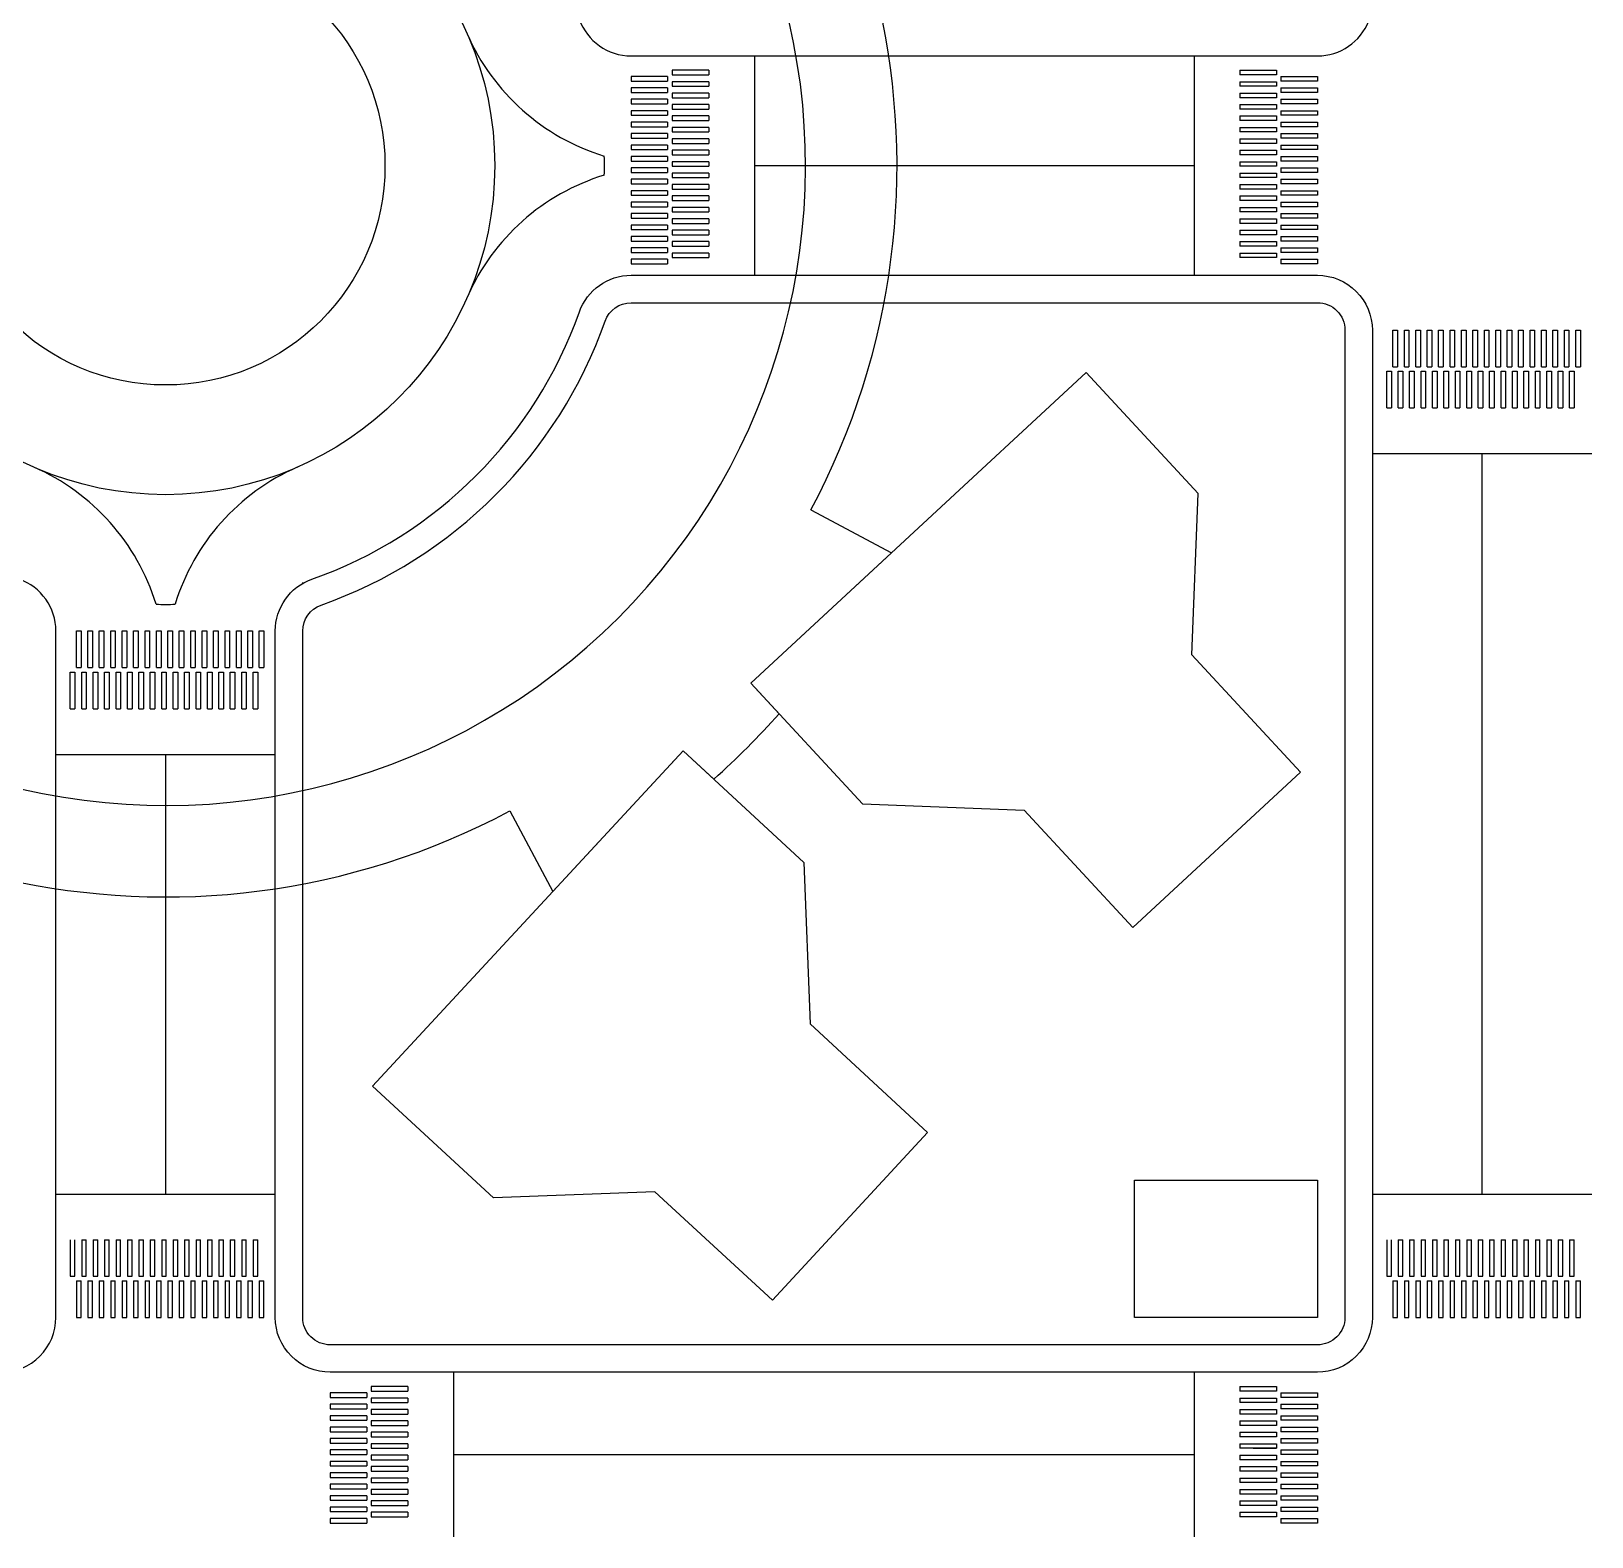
# Model space of a CAD drawing. Header units: millimetres. Extents: x 30 to 1399, y 0 to 1002.
# Drawn here: x 602.5 to 773.2, y 413.1 to 577.8 of the extents above; entities that cross this region are included whole.
import ezdxf

# ---------------------------------------------------------------- set-up
doc = ezdxf.new("R2010")
doc.units = ezdxf.units.MM
doc.header["$LTSCALE"] = 0.1
for name, color, linetype in [('buildings', 255, 'Continuous'), ('lines', 251, 'Continuous'), ('ped. round.', 255, 'Continuous')]:
    doc.layers.add(name, color=color, linetype=linetype)

msp = doc.modelspace()

# ---------------------------------------------------------------- linework, layer by layer
at = {"color": 150}
msp.add_lwpolyline([(633.01, 694.74, 0.309712), (629.17, 689.14), (629.17, 614.05, 0.317837), (633.17, 608.4, -0.226541), (662.43, 579.14, 0.317837), (668.08, 575.14), (743.17, 575.14, 0.309712), (748.77, 578.97)], format="xyb", dxfattribs=at)
at = {"color": 40}
for points in [[(668.08, 551.14), (743.17, 551.14, -0.414214), (749.17, 545.14), (749.17, 437.14, -0.414214), (743.17, 431.14), (635.17, 431.14, -0.414214), (629.17, 437.14), (629.17, 512.23, -0.317837), (633.17, 517.89, 0.226541), (662.43, 547.14, -0.317837)], [(668.08, 548.14), (743.17, 548.14, -0.414214), (746.17, 545.14), (746.17, 437.14, -0.414214), (743.17, 434.14), (635.17, 434.14, -0.414214), (632.17, 437.14), (632.17, 512.23, -0.317837), (634.17, 515.06, 0.226541), (665.26, 546.14, -0.317837)]]:
    msp.add_lwpolyline(points, format="xyb", close=True, dxfattribs=at)
at = {"color": 1}
msp.add_lwpolyline([(576.75, 529.41), (485.17, 476.54), (485.17, 437.14, 0.414214), (491.17, 431.14), (599.17, 431.14, 0.414214), (605.17, 437.14), (605.17, 512.23, 0.317837), (601.17, 517.89, -0.106874), (583.91, 528.54, 0.333976)], format="xyb", close=True, dxfattribs=at)
at = {"color": 40}
msp.add_lwpolyline([(632.17, 517.43), (632.17, 517.55)], dxfattribs=at)
msp.add_lwpolyline([(723.17, 452.14), (743.17, 452.14), (743.17, 437.14), (723.17, 437.14)], close=True)
at = {"color": 92}
msp.add_circle((617.17, 563.14), 24, dxfattribs=at)
at = {"layer": 'buildings'}
for points in [[(693.41, 493.32), (711.07, 492.64), (722.96, 479.79), (741.31, 496.78), (729.42, 509.62), (730.1, 527.28), (717.87, 540.49), (681.18, 506.53)], [(686.99, 486.91), (687.68, 469.24), (700.52, 457.36), (683.54, 439.01), (670.69, 450.89), (653.03, 450.21), (639.82, 462.44), (673.78, 499.13)]]:
    msp.add_lwpolyline(points, close=True, dxfattribs=at)
at = {"layer": 'lines'}
for p, q in [((681.58, 575.14), (681.58, 551.14)), ((729.67, 575.14), (729.67, 551.14)), ((681.58, 563.14), (729.67, 563.14)), ((749.17, 531.64), (773.17, 531.64)), ((761.17, 450.64), (761.17, 531.64)), ((606.75, 503.73), (607.25, 503.73)), ((605.17, 498.73), (629.17, 498.73)), ((617.17, 498.73), (617.17, 450.64)), ((605.17, 450.64), (629.17, 450.64)), ((749.17, 450.64), (773.17, 450.64)), ((648.67, 431.14), (648.67, 413.14)), ((729.67, 431.14), (729.67, 413.14)), ((648.67, 422.14), (729.67, 422.14)), ((736.12, 422.82), (738.67, 422.83))]:
    msp.add_line(p, q, dxfattribs=at)
for points in [[(676.58, 573.57), (672.58, 573.57), (672.58, 573.07), (676.58, 573.07)], [(676.58, 573.57), (676.58, 573.07)], [(734.67, 573.57), (738.67, 573.57), (738.67, 573.07), (734.67, 573.07)], [(734.67, 573.57), (734.67, 573.07)], [(672.08, 572.89), (668.08, 572.89), (668.08, 572.39), (672.08, 572.39)], [(672.08, 572.89), (672.08, 572.39)], [(676.58, 572.32), (672.58, 572.32), (672.58, 571.82), (676.58, 571.82)], [(676.58, 572.32), (676.58, 571.82)], [(734.67, 572.32), (738.67, 572.32), (738.67, 571.82), (734.67, 571.82)], [(734.67, 572.32), (734.67, 571.82)], [(739.17, 572.89), (743.17, 572.89), (743.17, 572.39), (739.17, 572.39)], [(739.17, 572.89), (739.17, 572.39)], [(672.08, 571.64), (668.08, 571.64), (668.08, 571.14), (672.08, 571.14)], [(672.08, 570.39), (668.08, 570.39), (668.08, 569.89), (672.08, 569.89)], [(672.08, 571.64), (672.08, 571.14)], [(672.08, 570.39), (672.08, 569.89)], [(676.58, 571.07), (672.58, 571.07), (672.58, 570.57), (676.58, 570.57)], [(676.58, 571.07), (676.58, 570.57)], [(734.67, 571.07), (738.67, 571.07), (738.67, 570.57), (734.67, 570.57)], [(734.67, 571.07), (734.67, 570.57)], [(739.17, 571.64), (743.17, 571.64), (743.17, 571.14), (739.17, 571.14)], [(739.17, 571.64), (739.17, 571.14)], [(739.17, 570.39), (743.17, 570.39), (743.17, 569.89), (739.17, 569.89)], [(739.17, 570.39), (739.17, 569.89)], [(672.08, 569.14), (668.08, 569.14), (668.08, 568.64), (672.08, 568.64)], [(672.08, 569.14), (672.08, 568.64)], [(676.58, 569.82), (672.58, 569.82), (672.58, 569.32), (676.58, 569.32)], [(676.58, 568.57), (672.58, 568.57), (672.58, 568.07), (676.58, 568.07)], [(676.58, 569.82), (676.58, 569.32)], [(676.58, 568.57), (676.58, 568.07)], [(734.67, 569.82), (738.67, 569.82), (738.67, 569.32), (734.67, 569.32)], [(734.67, 569.82), (734.67, 569.32)], [(734.67, 568.57), (738.67, 568.57), (738.67, 568.07), (734.67, 568.07)], [(734.67, 568.57), (734.67, 568.07)], [(739.17, 569.14), (743.17, 569.14), (743.17, 568.64), (739.17, 568.64)], [(739.17, 569.14), (739.17, 568.64)], [(672.08, 567.89), (668.08, 567.89), (668.08, 567.39), (672.08, 567.39)], [(672.08, 567.89), (672.08, 567.39)], [(676.58, 567.32), (672.58, 567.32), (672.58, 566.82), (676.58, 566.82)], [(676.58, 567.32), (676.58, 566.82)], [(734.67, 567.32), (738.67, 567.32), (738.67, 566.82), (734.67, 566.82)], [(734.67, 567.32), (734.67, 566.82)], [(739.17, 567.89), (743.17, 567.89), (743.17, 567.39), (739.17, 567.39)], [(739.17, 567.89), (739.17, 567.39)], [(672.08, 566.64), (668.08, 566.64), (668.08, 566.14), (672.08, 566.14)], [(672.08, 565.39), (668.08, 565.39), (668.08, 564.89), (672.08, 564.89)], [(672.08, 566.64), (672.08, 566.14)], [(672.08, 565.39), (672.08, 564.89)], [(676.58, 566.07), (672.58, 566.07), (672.58, 565.57), (676.58, 565.57)], [(676.58, 566.07), (676.58, 565.57)], [(734.67, 566.07), (738.67, 566.07), (738.67, 565.57), (734.67, 565.57)], [(734.67, 566.07), (734.67, 565.57)], [(739.17, 566.64), (743.17, 566.64), (743.17, 566.14), (739.17, 566.14)], [(739.17, 566.64), (739.17, 566.14)], [(739.17, 565.39), (743.17, 565.39), (743.17, 564.89), (739.17, 564.89)], [(739.17, 565.39), (739.17, 564.89)], [(672.08, 564.14), (668.08, 564.14), (668.08, 563.64), (672.08, 563.64)], [(672.08, 564.14), (672.08, 563.64)], [(676.58, 564.82), (672.58, 564.82), (672.58, 564.32), (676.58, 564.32)], [(676.58, 563.57), (672.58, 563.57), (672.58, 563.07), (676.58, 563.07)], [(676.58, 564.82), (676.58, 564.32)], [(676.58, 563.57), (676.58, 563.07)], [(734.67, 564.82), (738.67, 564.82), (738.67, 564.32), (734.67, 564.32)], [(734.67, 564.82), (734.67, 564.32)], [(734.67, 563.57), (738.67, 563.57), (738.67, 563.07), (734.67, 563.07)], [(734.67, 563.57), (734.67, 563.07)], [(739.17, 564.14), (743.17, 564.14), (743.17, 563.64), (739.17, 563.64)], [(739.17, 564.14), (739.17, 563.64)], [(672.08, 562.89), (668.08, 562.89), (668.08, 562.39), (672.08, 562.39)], [(672.08, 561.64), (668.08, 561.64), (668.08, 561.14), (672.08, 561.14)], [(672.08, 562.89), (672.08, 562.39)], [(672.08, 561.64), (672.08, 561.14)], [(676.58, 562.32), (672.58, 562.32), (672.58, 561.82), (676.58, 561.82)], [(676.58, 562.32), (676.58, 561.82)], [(734.67, 562.32), (738.67, 562.32), (738.67, 561.82), (734.67, 561.82)], [(734.67, 562.32), (734.67, 561.82)], [(739.17, 562.89), (743.17, 562.89), (743.17, 562.39), (739.17, 562.39)], [(739.17, 562.89), (739.17, 562.39)], [(739.17, 561.64), (743.17, 561.64), (743.17, 561.14), (739.17, 561.14)], [(739.17, 561.64), (739.17, 561.14)], [(672.08, 560.39), (668.08, 560.39), (668.08, 559.89), (672.08, 559.89)], [(672.08, 560.39), (672.08, 559.89)], [(676.58, 561.07), (672.58, 561.07), (672.58, 560.57), (676.58, 560.57)], [(676.58, 561.07), (676.58, 560.57)], [(734.67, 561.07), (738.67, 561.07), (738.67, 560.57), (734.67, 560.57)], [(734.67, 561.07), (734.67, 560.57)], [(739.17, 560.39), (743.17, 560.39), (743.17, 559.89), (739.17, 559.89)], [(739.17, 560.39), (739.17, 559.89)], [(672.08, 559.14), (668.08, 559.14), (668.08, 558.64), (672.08, 558.64)], [(672.08, 559.14), (672.08, 558.64)], [(676.58, 559.82), (672.58, 559.82), (672.58, 559.32), (676.58, 559.32)], [(676.58, 558.57), (672.58, 558.57), (672.58, 558.07), (676.58, 558.07)], [(676.58, 559.82), (676.58, 559.32)], [(676.58, 558.57), (676.58, 558.07)], [(734.67, 559.82), (738.67, 559.82), (738.67, 559.32), (734.67, 559.32)], [(734.67, 559.82), (734.67, 559.32)], [(734.67, 558.57), (738.67, 558.57), (738.67, 558.07), (734.67, 558.07)], [(734.67, 558.57), (734.67, 558.07)], [(739.17, 559.14), (743.17, 559.14), (743.17, 558.64), (739.17, 558.64)], [(739.17, 559.14), (739.17, 558.64)], [(672.08, 557.89), (668.08, 557.89), (668.08, 557.39), (672.08, 557.39)], [(672.08, 556.64), (668.08, 556.64), (668.08, 556.14), (672.08, 556.14)], [(672.08, 557.89), (672.08, 557.39)], [(672.08, 556.64), (672.08, 556.14)], [(676.58, 557.32), (672.58, 557.32), (672.58, 556.82), (676.58, 556.82)], [(676.58, 557.32), (676.58, 556.82)], [(734.67, 557.32), (738.67, 557.32), (738.67, 556.82), (734.67, 556.82)], [(734.67, 557.32), (734.67, 556.82)], [(739.17, 557.89), (743.17, 557.89), (743.17, 557.39), (739.17, 557.39)], [(739.17, 557.89), (739.17, 557.39)], [(739.17, 556.64), (743.17, 556.64), (743.17, 556.14), (739.17, 556.14)], [(739.17, 556.64), (739.17, 556.14)], [(672.08, 555.39), (668.08, 555.39), (668.08, 554.89), (672.08, 554.89)], [(672.08, 555.39), (672.08, 554.89)], [(676.58, 556.07), (672.58, 556.07), (672.58, 555.57), (676.58, 555.57)], [(676.58, 554.82), (672.58, 554.82), (672.58, 554.32), (676.58, 554.32)], [(676.58, 556.07), (676.58, 555.57)], [(676.58, 554.82), (676.58, 554.32)], [(734.67, 556.07), (738.67, 556.07), (738.67, 555.57), (734.67, 555.57)], [(734.67, 556.07), (734.67, 555.57)], [(734.67, 554.82), (738.67, 554.82), (738.67, 554.32), (734.67, 554.32)], [(734.67, 554.82), (734.67, 554.32)], [(739.17, 555.39), (743.17, 555.39), (743.17, 554.89), (739.17, 554.89)], [(739.17, 555.39), (739.17, 554.89)], [(672.08, 554.14), (668.08, 554.14), (668.08, 553.64), (672.08, 553.64)], [(672.08, 554.14), (672.08, 553.64)], [(676.58, 553.57), (672.58, 553.57), (672.58, 553.07), (676.58, 553.07)], [(676.58, 553.57), (676.58, 553.07)], [(734.67, 553.57), (738.67, 553.57), (738.67, 553.07), (734.67, 553.07)], [(734.67, 553.57), (734.67, 553.07)], [(739.17, 554.14), (743.17, 554.14), (743.17, 553.64), (739.17, 553.64)], [(739.17, 554.14), (739.17, 553.64)], [(672.08, 552.89), (668.08, 552.89), (668.08, 552.39), (672.08, 552.39)], [(672.08, 552.89), (672.08, 552.39)], [(739.17, 552.89), (743.17, 552.89), (743.17, 552.39), (739.17, 552.39)], [(739.17, 552.89), (739.17, 552.39)], [(751.42, 541.14), (751.42, 545.14), (751.92, 545.14), (751.92, 541.14)], [(752.67, 541.14), (752.67, 545.14), (753.17, 545.14), (753.17, 541.14)], [(753.92, 541.14), (753.92, 545.14), (754.42, 545.14), (754.42, 541.14)], [(755.17, 541.14), (755.17, 545.14), (755.67, 545.14), (755.67, 541.14)], [(756.42, 541.14), (756.42, 545.14), (756.92, 545.14), (756.92, 541.14)], [(757.67, 541.14), (757.67, 545.14), (758.17, 545.14), (758.17, 541.14)], [(758.92, 541.14), (758.92, 545.14), (759.42, 545.14), (759.42, 541.14)], [(760.17, 541.14), (760.17, 545.14), (760.67, 545.14), (760.67, 541.14)], [(761.42, 541.14), (761.42, 545.14), (761.92, 545.14), (761.92, 541.14)], [(762.67, 541.14), (762.67, 545.14), (763.17, 545.14), (763.17, 541.14)], [(763.92, 541.14), (763.92, 545.14), (764.42, 545.14), (764.42, 541.14)], [(765.17, 541.14), (765.17, 545.14), (765.67, 545.14), (765.67, 541.14)], [(766.42, 541.14), (766.42, 545.14), (766.92, 545.14), (766.92, 541.14)], [(767.67, 541.14), (767.67, 545.14), (768.17, 545.14), (768.17, 541.14)], [(768.92, 541.14), (768.92, 545.14), (769.42, 545.14), (769.42, 541.14)], [(770.17, 541.14), (770.17, 545.14), (770.67, 545.14), (770.67, 541.14)], [(771.42, 541.14), (771.42, 545.14), (771.92, 545.14), (771.92, 541.14)], [(751.42, 541.14), (751.92, 541.14)], [(752.67, 541.14), (753.17, 541.14)], [(753.92, 541.14), (754.42, 541.14)], [(755.17, 541.14), (755.67, 541.14)], [(756.42, 541.14), (756.92, 541.14)], [(757.67, 541.14), (758.17, 541.14)], [(758.92, 541.14), (759.42, 541.14)], [(760.17, 541.14), (760.67, 541.14)], [(761.42, 541.14), (761.92, 541.14)], [(762.67, 541.14), (763.17, 541.14)], [(763.92, 541.14), (764.42, 541.14)], [(765.17, 541.14), (765.67, 541.14)], [(766.42, 541.14), (766.92, 541.14)], [(767.67, 541.14), (768.17, 541.14)], [(768.92, 541.14), (769.42, 541.14)], [(770.17, 541.14), (770.67, 541.14)], [(771.42, 541.14), (771.92, 541.14)], [(750.75, 536.64), (750.75, 540.64), (751.25, 540.64), (751.25, 536.64)], [(752, 536.64), (752, 540.64), (752.5, 540.64), (752.5, 536.64)], [(753.25, 536.64), (753.25, 540.64), (753.75, 540.64), (753.75, 536.64)], [(754.5, 536.64), (754.5, 540.64), (755, 540.64), (755, 536.64)], [(755.75, 536.64), (755.75, 540.64), (756.25, 540.64), (756.25, 536.64)], [(757, 536.64), (757, 540.64), (757.5, 540.64), (757.5, 536.64)], [(758.25, 536.64), (758.25, 540.64), (758.75, 540.64), (758.75, 536.64)], [(759.5, 536.64), (759.5, 540.64), (760, 540.64), (760, 536.64)], [(760.75, 536.64), (760.75, 540.64), (761.25, 540.64), (761.25, 536.64)], [(762, 536.64), (762, 540.64), (762.5, 540.64), (762.5, 536.64)], [(763.25, 536.64), (763.25, 540.64), (763.75, 540.64), (763.75, 536.64)], [(764.5, 536.64), (764.5, 540.64), (765, 540.64), (765, 536.64)], [(765.75, 536.64), (765.75, 540.64), (766.25, 540.64), (766.25, 536.64)], [(767, 536.64), (767, 540.64), (767.5, 540.64), (767.5, 536.64)], [(768.25, 536.64), (768.25, 540.64), (768.75, 540.64), (768.75, 536.64)], [(769.5, 536.64), (769.5, 540.64), (770, 540.64), (770, 536.64)], [(770.75, 536.64), (770.75, 540.64), (771.25, 540.64), (771.25, 536.64)], [(750.75, 536.64), (751.25, 536.64)], [(752, 536.64), (752.5, 536.64)], [(753.25, 536.64), (753.75, 536.64)], [(754.5, 536.64), (755, 536.64)], [(755.75, 536.64), (756.25, 536.64)], [(757, 536.64), (757.5, 536.64)], [(758.25, 536.64), (758.75, 536.64)], [(759.5, 536.64), (760, 536.64)], [(760.75, 536.64), (761.25, 536.64)], [(762, 536.64), (762.5, 536.64)], [(763.25, 536.64), (763.75, 536.64)], [(764.5, 536.64), (765, 536.64)], [(765.75, 536.64), (766.25, 536.64)], [(767, 536.64), (767.5, 536.64)], [(768.25, 536.64), (768.75, 536.64)], [(769.5, 536.64), (770, 536.64)], [(770.75, 536.64), (771.25, 536.64)], [(607.42, 508.23), (607.42, 512.23), (607.92, 512.23), (607.92, 508.23)], [(608.67, 508.23), (608.67, 512.23), (609.17, 512.23), (609.17, 508.23)], [(609.92, 508.23), (609.92, 512.23), (610.42, 512.23), (610.42, 508.23)], [(611.17, 508.23), (611.17, 512.23), (611.67, 512.23), (611.67, 508.23)], [(612.42, 508.23), (612.42, 512.23), (612.92, 512.23), (612.92, 508.23)], [(613.67, 508.23), (613.67, 512.23), (614.17, 512.23), (614.17, 508.23)], [(614.92, 508.23), (614.92, 512.23), (615.42, 512.23), (615.42, 508.23)], [(616.17, 508.23), (616.17, 512.23), (616.67, 512.23), (616.67, 508.23)], [(617.42, 508.23), (617.42, 512.23), (617.92, 512.23), (617.92, 508.23)], [(618.67, 508.23), (618.67, 512.23), (619.17, 512.23), (619.17, 508.23)], [(619.92, 508.23), (619.92, 512.23), (620.42, 512.23), (620.42, 508.23)], [(621.17, 508.23), (621.17, 512.23), (621.67, 512.23), (621.67, 508.23)], [(622.42, 508.23), (622.42, 512.23), (622.92, 512.23), (622.92, 508.23)], [(623.67, 508.23), (623.67, 512.23), (624.17, 512.23), (624.17, 508.23)], [(624.92, 508.23), (624.92, 512.23), (625.42, 512.23), (625.42, 508.23)], [(626.17, 508.23), (626.17, 512.23), (626.67, 512.23), (626.67, 508.23)], [(627.42, 508.23), (627.42, 512.23), (627.92, 512.23), (627.92, 508.23)], [(606.75, 503.73), (606.75, 507.73), (607.25, 507.73), (607.25, 503.73)], [(607.42, 508.23), (607.92, 508.23)], [(608, 503.73), (608, 507.73), (608.5, 507.73), (608.5, 503.73)], [(608.67, 508.23), (609.17, 508.23)], [(609.25, 503.73), (609.25, 507.73), (609.75, 507.73), (609.75, 503.73)], [(609.92, 508.23), (610.42, 508.23)], [(610.5, 503.73), (610.5, 507.73), (611, 507.73), (611, 503.73)], [(611.17, 508.23), (611.67, 508.23)], [(611.75, 503.73), (611.75, 507.73), (612.25, 507.73), (612.25, 503.73)], [(612.42, 508.23), (612.92, 508.23)], [(613, 503.73), (613, 507.73), (613.5, 507.73), (613.5, 503.73)], [(613.67, 508.23), (614.17, 508.23)], [(614.25, 503.73), (614.25, 507.73), (614.75, 507.73), (614.75, 503.73)], [(614.92, 508.23), (615.42, 508.23)], [(615.5, 503.73), (615.5, 507.73), (616, 507.73), (616, 503.73)], [(616.17, 508.23), (616.67, 508.23)], [(616.75, 503.73), (616.75, 507.73), (617.25, 507.73), (617.25, 503.73)], [(617.42, 508.23), (617.92, 508.23)], [(618, 503.73), (618, 507.73), (618.5, 507.73), (618.5, 503.73)], [(618.67, 508.23), (619.17, 508.23)], [(619.25, 503.73), (619.25, 507.73), (619.75, 507.73), (619.75, 503.73)], [(619.92, 508.23), (620.42, 508.23)], [(620.5, 503.73), (620.5, 507.73), (621, 507.73), (621, 503.73)], [(621.17, 508.23), (621.67, 508.23)], [(621.75, 503.73), (621.75, 507.73), (622.25, 507.73), (622.25, 503.73)], [(622.42, 508.23), (622.92, 508.23)], [(623, 503.73), (623, 507.73), (623.5, 507.73), (623.5, 503.73)], [(623.67, 508.23), (624.17, 508.23)], [(624.25, 503.73), (624.25, 507.73), (624.75, 507.73), (624.75, 503.73)], [(624.92, 508.23), (625.42, 508.23)], [(625.5, 503.73), (625.5, 507.73), (626, 507.73), (626, 503.73)], [(626.17, 508.23), (626.67, 508.23)], [(626.75, 503.73), (626.75, 507.73), (627.25, 507.73), (627.25, 503.73)], [(627.42, 508.23), (627.92, 508.23)], [(608, 503.73), (608.5, 503.73)], [(609.25, 503.73), (609.75, 503.73)], [(610.5, 503.73), (611, 503.73)], [(611.75, 503.73), (612.25, 503.73)], [(613, 503.73), (613.5, 503.73)], [(614.25, 503.73), (614.75, 503.73)], [(615.5, 503.73), (616, 503.73)], [(616.75, 503.73), (617.25, 503.73)], [(618, 503.73), (618.5, 503.73)], [(619.25, 503.73), (619.75, 503.73)], [(620.5, 503.73), (621, 503.73)], [(621.75, 503.73), (622.25, 503.73)], [(623, 503.73), (623.5, 503.73)], [(624.25, 503.73), (624.75, 503.73)], [(625.5, 503.73), (626, 503.73)], [(626.75, 503.73), (627.25, 503.73)], [(606.75, 445.64), (606.75, 441.64), (607.25, 441.64), (607.25, 445.64)], [(608, 445.64), (608, 441.64), (608.5, 441.64), (608.5, 445.64)], [(608, 445.64), (608.5, 445.64)], [(609.25, 445.64), (609.25, 441.64), (609.75, 441.64), (609.75, 445.64)], [(609.25, 445.64), (609.75, 445.64)], [(610.5, 445.64), (610.5, 441.64), (611, 441.64), (611, 445.64)], [(610.5, 445.64), (611, 445.64)], [(611.75, 445.64), (611.75, 441.64), (612.25, 441.64), (612.25, 445.64)], [(611.75, 445.64), (612.25, 445.64)], [(613, 445.64), (613, 441.64), (613.5, 441.64), (613.5, 445.64)], [(613, 445.64), (613.5, 445.64)], [(614.25, 445.64), (614.25, 441.64), (614.75, 441.64), (614.75, 445.64)], [(614.25, 445.64), (614.75, 445.64)], [(615.5, 445.64), (615.5, 441.64), (616, 441.64), (616, 445.64)], [(615.5, 445.64), (616, 445.64)], [(616.75, 445.64), (616.75, 441.64), (617.25, 441.64), (617.25, 445.64)], [(616.75, 445.64), (617.25, 445.64)], [(618, 445.64), (618, 441.64), (618.5, 441.64), (618.5, 445.64)], [(618, 445.64), (618.5, 445.64)], [(619.25, 445.64), (619.25, 441.64), (619.75, 441.64), (619.75, 445.64)], [(619.25, 445.64), (619.75, 445.64)], [(620.5, 445.64), (620.5, 441.64), (621, 441.64), (621, 445.64)], [(620.5, 445.64), (621, 445.64)], [(621.75, 445.64), (621.75, 441.64), (622.25, 441.64), (622.25, 445.64)], [(621.75, 445.64), (622.25, 445.64)], [(623, 445.64), (623, 441.64), (623.5, 441.64), (623.5, 445.64)], [(623, 445.64), (623.5, 445.64)], [(624.25, 445.64), (624.25, 441.64), (624.75, 441.64), (624.75, 445.64)], [(624.25, 445.64), (624.75, 445.64)], [(625.5, 445.64), (625.5, 441.64), (626, 441.64), (626, 445.64)], [(625.5, 445.64), (626, 445.64)], [(626.75, 445.64), (626.75, 441.64), (627.25, 441.64), (627.25, 445.64)], [(626.75, 445.64), (627.25, 445.64)], [(750.75, 445.64), (750.75, 441.64), (751.25, 441.64), (751.25, 445.64)], [(752, 445.64), (752, 441.64), (752.5, 441.64), (752.5, 445.64)], [(752, 445.64), (752.5, 445.64)], [(753.25, 445.64), (753.25, 441.64), (753.75, 441.64), (753.75, 445.64)], [(753.25, 445.64), (753.75, 445.64)], [(754.5, 445.64), (754.5, 441.64), (755, 441.64), (755, 445.64)], [(754.5, 445.64), (755, 445.64)], [(755.75, 445.64), (755.75, 441.64), (756.25, 441.64), (756.25, 445.64)], [(755.75, 445.64), (756.25, 445.64)], [(757, 445.64), (757, 441.64), (757.5, 441.64), (757.5, 445.64)], [(757, 445.64), (757.5, 445.64)], [(758.25, 445.64), (758.25, 441.64), (758.75, 441.64), (758.75, 445.64)], [(758.25, 445.64), (758.75, 445.64)], [(759.5, 445.64), (759.5, 441.64), (760, 441.64), (760, 445.64)], [(759.5, 445.64), (760, 445.64)], [(760.75, 445.64), (760.75, 441.64), (761.25, 441.64), (761.25, 445.64)], [(760.75, 445.64), (761.25, 445.64)], [(762, 445.64), (762, 441.64), (762.5, 441.64), (762.5, 445.64)], [(762, 445.64), (762.5, 445.64)], [(763.25, 445.64), (763.25, 441.64), (763.75, 441.64), (763.75, 445.64)], [(763.25, 445.64), (763.75, 445.64)], [(764.5, 445.64), (764.5, 441.64), (765, 441.64), (765, 445.64)], [(764.5, 445.64), (765, 445.64)], [(765.75, 445.64), (765.75, 441.64), (766.25, 441.64), (766.25, 445.64)], [(765.75, 445.64), (766.25, 445.64)], [(767, 445.64), (767, 441.64), (767.5, 441.64), (767.5, 445.64)], [(767, 445.64), (767.5, 445.64)], [(768.25, 445.64), (768.25, 441.64), (768.75, 441.64), (768.75, 445.64)], [(768.25, 445.64), (768.75, 445.64)], [(769.5, 445.64), (769.5, 441.64), (770, 441.64), (770, 445.64)], [(769.5, 445.64), (770, 445.64)], [(770.75, 445.64), (770.75, 441.64), (771.25, 441.64), (771.25, 445.64)], [(770.75, 445.64), (771.25, 445.64)], [(607.42, 441.14), (607.42, 437.14), (607.92, 437.14), (607.92, 441.14)], [(607.42, 441.14), (607.92, 441.14)], [(608.67, 441.14), (608.67, 437.14), (609.17, 437.14), (609.17, 441.14)], [(608.67, 441.14), (609.17, 441.14)], [(609.92, 441.14), (609.92, 437.14), (610.42, 437.14), (610.42, 441.14)], [(609.92, 441.14), (610.42, 441.14)], [(611.17, 441.14), (611.17, 437.14), (611.67, 437.14), (611.67, 441.14)], [(611.17, 441.14), (611.67, 441.14)], [(612.42, 441.14), (612.42, 437.14), (612.92, 437.14), (612.92, 441.14)], [(612.42, 441.14), (612.92, 441.14)], [(613.67, 441.14), (613.67, 437.14), (614.17, 437.14), (614.17, 441.14)], [(613.67, 441.14), (614.17, 441.14)], [(614.92, 441.14), (614.92, 437.14), (615.42, 437.14), (615.42, 441.14)], [(614.92, 441.14), (615.42, 441.14)], [(616.17, 441.14), (616.17, 437.14), (616.67, 437.14), (616.67, 441.14)], [(616.17, 441.14), (616.67, 441.14)], [(617.42, 441.14), (617.42, 437.14), (617.92, 437.14), (617.92, 441.14)], [(617.42, 441.14), (617.92, 441.14)], [(618.67, 441.14), (618.67, 437.14), (619.17, 437.14), (619.17, 441.14)], [(618.67, 441.14), (619.17, 441.14)], [(619.92, 441.14), (619.92, 437.14), (620.42, 437.14), (620.42, 441.14)], [(619.92, 441.14), (620.42, 441.14)], [(621.17, 441.14), (621.17, 437.14), (621.67, 437.14), (621.67, 441.14)], [(621.17, 441.14), (621.67, 441.14)], [(622.42, 441.14), (622.42, 437.14), (622.92, 437.14), (622.92, 441.14)], [(622.42, 441.14), (622.92, 441.14)], [(623.67, 441.14), (623.67, 437.14), (624.17, 437.14), (624.17, 441.14)], [(623.67, 441.14), (624.17, 441.14)], [(624.92, 441.14), (624.92, 437.14), (625.42, 437.14), (625.42, 441.14)], [(624.92, 441.14), (625.42, 441.14)], [(626.17, 441.14), (626.17, 437.14), (626.67, 437.14), (626.67, 441.14)], [(626.17, 441.14), (626.67, 441.14)], [(627.42, 441.14), (627.42, 437.14), (627.92, 437.14), (627.92, 441.14)], [(627.42, 441.14), (627.92, 441.14)], [(751.42, 441.14), (751.42, 437.14), (751.92, 437.14), (751.92, 441.14)], [(751.42, 441.14), (751.92, 441.14)], [(752.67, 441.14), (752.67, 437.14), (753.17, 437.14), (753.17, 441.14)], [(752.67, 441.14), (753.17, 441.14)], [(753.92, 441.14), (753.92, 437.14), (754.42, 437.14), (754.42, 441.14)], [(753.92, 441.14), (754.42, 441.14)], [(755.17, 441.14), (755.17, 437.14), (755.67, 437.14), (755.67, 441.14)], [(755.17, 441.14), (755.67, 441.14)], [(756.42, 441.14), (756.42, 437.14), (756.92, 437.14), (756.92, 441.14)], [(756.42, 441.14), (756.92, 441.14)], [(757.67, 441.14), (757.67, 437.14), (758.17, 437.14), (758.17, 441.14)], [(757.67, 441.14), (758.17, 441.14)], [(758.92, 441.14), (758.92, 437.14), (759.42, 437.14), (759.42, 441.14)], [(758.92, 441.14), (759.42, 441.14)], [(760.17, 441.14), (760.17, 437.14), (760.67, 437.14), (760.67, 441.14)], [(760.17, 441.14), (760.67, 441.14)], [(761.42, 441.14), (761.42, 437.14), (761.92, 437.14), (761.92, 441.14)], [(761.42, 441.14), (761.92, 441.14)], [(762.67, 441.14), (762.67, 437.14), (763.17, 437.14), (763.17, 441.14)], [(762.67, 441.14), (763.17, 441.14)], [(763.92, 441.14), (763.92, 437.14), (764.42, 437.14), (764.42, 441.14)], [(763.92, 441.14), (764.42, 441.14)], [(765.17, 441.14), (765.17, 437.14), (765.67, 437.14), (765.67, 441.14)], [(765.17, 441.14), (765.67, 441.14)], [(766.42, 441.14), (766.42, 437.14), (766.92, 437.14), (766.92, 441.14)], [(766.42, 441.14), (766.92, 441.14)], [(767.67, 441.14), (767.67, 437.14), (768.17, 437.14), (768.17, 441.14)], [(767.67, 441.14), (768.17, 441.14)], [(768.92, 441.14), (768.92, 437.14), (769.42, 437.14), (769.42, 441.14)], [(768.92, 441.14), (769.42, 441.14)], [(770.17, 441.14), (770.17, 437.14), (770.67, 437.14), (770.67, 441.14)], [(770.17, 441.14), (770.67, 441.14)], [(771.42, 441.14), (771.42, 437.14), (771.92, 437.14), (771.92, 441.14)], [(771.42, 441.14), (771.92, 441.14)], [(639.17, 428.89), (635.17, 428.89), (635.17, 428.39), (639.17, 428.39)], [(639.17, 428.89), (639.17, 428.39)], [(643.67, 429.57), (639.67, 429.57), (639.67, 429.07), (643.67, 429.07)], [(643.67, 429.57), (643.67, 429.07)], [(734.67, 429.57), (738.67, 429.57), (738.67, 429.07), (734.67, 429.07)], [(734.67, 429.57), (734.67, 429.07)], [(739.17, 428.89), (743.17, 428.89), (743.17, 428.39), (739.17, 428.39)], [(739.17, 428.89), (739.17, 428.39)], [(639.17, 427.64), (635.17, 427.64), (635.17, 427.14), (639.17, 427.14)], [(639.17, 427.64), (639.17, 427.14)], [(643.67, 428.32), (639.67, 428.32), (639.67, 427.82), (643.67, 427.82)], [(643.67, 427.07), (639.67, 427.07), (639.67, 426.57), (643.67, 426.57)], [(643.67, 428.32), (643.67, 427.82)], [(643.67, 427.07), (643.67, 426.57)], [(734.67, 428.32), (738.67, 428.32), (738.67, 427.82), (734.67, 427.82)], [(734.67, 428.32), (734.67, 427.82)], [(734.67, 427.07), (738.67, 427.07), (738.67, 426.57), (734.67, 426.57)], [(734.67, 427.07), (734.67, 426.57)], [(739.17, 427.64), (743.17, 427.64), (743.17, 427.14), (739.17, 427.14)], [(739.17, 427.64), (739.17, 427.14)], [(639.17, 426.39), (635.17, 426.39), (635.17, 425.89), (639.17, 425.89)], [(639.17, 425.14), (635.17, 425.14), (635.17, 424.64), (639.17, 424.64)], [(639.17, 426.39), (639.17, 425.89)], [(639.17, 425.14), (639.17, 424.64)], [(643.67, 425.82), (639.67, 425.82), (639.67, 425.32), (643.67, 425.32)], [(643.67, 425.82), (643.67, 425.32)], [(734.67, 425.82), (738.67, 425.82), (738.67, 425.32), (734.67, 425.32)], [(734.67, 425.82), (734.67, 425.32)], [(739.17, 426.39), (743.17, 426.39), (743.17, 425.89), (739.17, 425.89)], [(739.17, 426.39), (739.17, 425.89)], [(739.17, 425.14), (743.17, 425.14), (743.17, 424.64), (739.17, 424.64)], [(739.17, 425.14), (739.17, 424.64)], [(639.17, 423.89), (635.17, 423.89), (635.17, 423.39), (639.17, 423.39)], [(639.17, 423.89), (639.17, 423.39)], [(643.67, 424.57), (639.67, 424.57), (639.67, 424.07), (643.67, 424.07)], [(643.67, 424.57), (643.67, 424.07)], [(734.67, 424.57), (738.67, 424.57), (738.67, 424.07), (734.67, 424.07)], [(734.67, 424.57), (734.67, 424.07)], [(739.17, 423.89), (743.17, 423.89), (743.17, 423.39), (739.17, 423.39)], [(739.17, 423.89), (739.17, 423.39)], [(639.17, 422.64), (635.17, 422.64), (635.17, 422.14), (639.17, 422.14)], [(639.17, 422.64), (639.17, 422.14)], [(643.67, 423.32), (639.67, 423.32), (639.67, 422.82), (643.67, 422.82)], [(643.67, 422.07), (639.67, 422.07), (639.67, 421.57), (643.67, 421.57)], [(643.67, 423.32), (643.67, 422.82)], [(643.67, 422.07), (643.67, 421.57)], [(734.67, 423.32), (738.67, 423.32), (738.67, 422.82), (734.67, 422.82)], [(734.67, 423.32), (734.67, 422.82)], [(734.67, 422.07), (738.67, 422.07), (738.67, 421.57), (734.67, 421.57)], [(734.67, 422.07), (734.67, 421.57)], [(739.17, 422.64), (743.17, 422.64), (743.17, 422.14), (739.17, 422.14)], [(739.17, 422.64), (739.17, 422.14)], [(639.17, 421.39), (635.17, 421.39), (635.17, 420.89), (639.17, 420.89)], [(639.17, 420.14), (635.17, 420.14), (635.17, 419.64), (639.17, 419.64)], [(639.17, 421.39), (639.17, 420.89)], [(639.17, 420.14), (639.17, 419.64)], [(643.67, 420.82), (639.67, 420.82), (639.67, 420.32), (643.67, 420.32)], [(643.67, 420.82), (643.67, 420.32)], [(734.67, 420.82), (738.67, 420.82), (738.67, 420.32), (734.67, 420.32)], [(734.67, 420.82), (734.67, 420.32)], [(739.17, 421.39), (743.17, 421.39), (743.17, 420.89), (739.17, 420.89)], [(739.17, 421.39), (739.17, 420.89)], [(739.17, 420.14), (743.17, 420.14), (743.17, 419.64), (739.17, 419.64)], [(739.17, 420.14), (739.17, 419.64)], [(639.17, 418.89), (635.17, 418.89), (635.17, 418.39), (639.17, 418.39)], [(639.17, 418.89), (639.17, 418.39)], [(643.67, 419.57), (639.67, 419.57), (639.67, 419.07), (643.67, 419.07)], [(643.67, 418.32), (639.67, 418.32), (639.67, 417.82), (643.67, 417.82)], [(643.67, 419.57), (643.67, 419.07)], [(643.67, 418.32), (643.67, 417.82)], [(734.67, 419.57), (738.67, 419.57), (738.67, 419.07), (734.67, 419.07)], [(734.67, 419.57), (734.67, 419.07)], [(734.67, 418.32), (738.67, 418.32), (738.67, 417.82), (734.67, 417.82)], [(734.67, 418.32), (734.67, 417.82)], [(739.17, 418.89), (743.17, 418.89), (743.17, 418.39), (739.17, 418.39)], [(739.17, 418.89), (739.17, 418.39)], [(639.17, 417.64), (635.17, 417.64), (635.17, 417.14), (639.17, 417.14)], [(639.17, 417.64), (639.17, 417.14)], [(643.67, 417.07), (639.67, 417.07), (639.67, 416.57), (643.67, 416.57)], [(643.67, 417.07), (643.67, 416.57)], [(734.67, 417.07), (738.67, 417.07), (738.67, 416.57), (734.67, 416.57)], [(734.67, 417.07), (734.67, 416.57)], [(739.17, 417.64), (743.17, 417.64), (743.17, 417.14), (739.17, 417.14)], [(739.17, 417.64), (739.17, 417.14)], [(639.17, 416.39), (635.17, 416.39), (635.17, 415.89), (639.17, 415.89)], [(639.17, 415.14), (635.17, 415.14), (635.17, 414.64), (639.17, 414.64)], [(639.17, 416.39), (639.17, 415.89)], [(639.17, 415.14), (639.17, 414.64)], [(643.67, 415.82), (639.67, 415.82), (639.67, 415.32), (643.67, 415.32)], [(643.67, 415.82), (643.67, 415.32)], [(734.67, 415.82), (738.67, 415.82), (738.67, 415.32), (734.67, 415.32)], [(734.67, 415.82), (734.67, 415.32)], [(739.17, 416.39), (743.17, 416.39), (743.17, 415.89), (739.17, 415.89)], [(739.17, 416.39), (739.17, 415.89)], [(739.17, 415.14), (743.17, 415.14), (743.17, 414.64), (739.17, 414.64)], [(739.17, 415.14), (739.17, 414.64)]]:
    msp.add_lwpolyline(points, dxfattribs=at)
msp.add_circle((617.17, 563.14), 36, dxfattribs=at)
for centre, radius, start, end in [((672.16, 587.14), 24, 203.5782, 253.0366), ((617.17, 563.14), 48, 358.7535, 1.2465), ((672.16, 539.14), 24, 106.9634, 156.4218), ((593.17, 508.15), 24, 16.9634, 66.4218), ((641.17, 508.15), 24, 113.5782, 163.0366), ((617.17, 563.14), 48, 268.7535, 271.2465)]:
    msp.add_arc(centre, radius, start, end, dxfattribs=at)
at = {"layer": 'ped. round.'}
for p, q in [((687.76, 525.49), (696.58, 520.79)), ((659.53, 483.73), (673.78, 499.13)), ((673.78, 499.13), (677.14, 496.03)), ((654.82, 492.55), (659.53, 483.73))]:
    msp.add_line(p, q, dxfattribs=at)
msp.add_lwpolyline([(696.58, 520.79), (681.18, 506.53), (684.29, 503.18)], dxfattribs=at)
for radius, start, end in [(80, 331.9274, 298.0726), (70, 255.0994, 14.9006), (90, 311.7805, 318.2195)]:
    msp.add_arc((617.17, 563.14), radius, start, end, dxfattribs=at)

doc.saveas('drawing.dxf')
